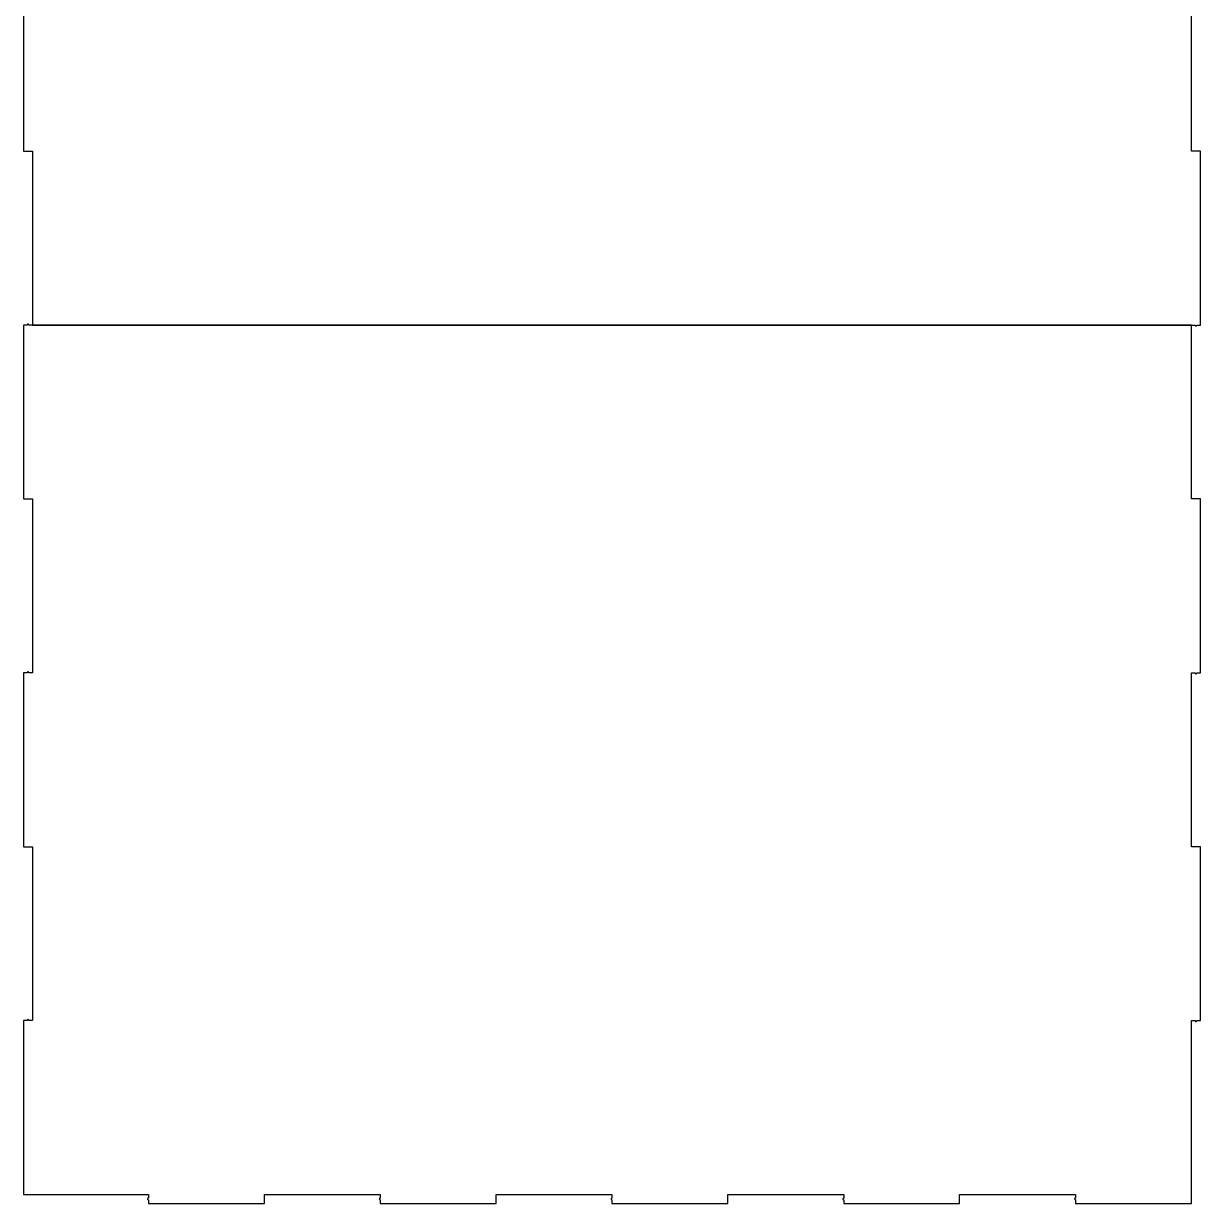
# Model space of a CAD drawing. Header units: metres. Extents: x -5 to 600, y -3 to 4175.
# Drawn here: x -3.1 to 403.1, y -3.1 to 404 of the extents above; entities that cross this region are included whole.
import ezdxf

# ---------------------------------------------------------------- set-up
doc = ezdxf.new("R2010")
doc.units = ezdxf.units.M

msp = doc.modelspace()

# ---------------------------------------------------------------- linework, layer by layer
for p, q in [((-3.09999, 420), (-3.09999, 360)), ((400, 360), (400, 420)), ((-3.09999, 360), (0, 360)), ((0, 360), (0, 300)), ((403.1, 360), (400, 360)), ((403.1, 300), (403.1, 360)), ((-1.85999, 300), (-3.09999, 300)), ((-3.09999, 300), (-3.09999, 240)), ((-1.85829, 300.032), (-1.85999, 300)), ((-1.85321, 300.064), (-1.85829, 300.032)), ((-1.84482, 300.096), (-1.85321, 300.064)), ((-1.83319, 300.126), (-1.84482, 300.096)), ((-1.81847, 300.155), (-1.83319, 300.126)), ((-1.80078, 300.182), (-1.81847, 300.155)), ((-1.78036, 300.207), (-1.80078, 300.182)), ((-1.75742, 300.23), (-1.78036, 300.207)), ((-1.73221, 300.251), (-1.75742, 300.23)), ((-1.70499, 300.268), (-1.73221, 300.251)), ((-1.67609, 300.283), (-1.70499, 300.268)), ((-1.64578, 300.295), (-1.67609, 300.283)), ((-1.61444, 300.303), (-1.64578, 300.295)), ((-1.5824, 300.308), (-1.61444, 300.303)), ((-1.54999, 300.31), (-1.5824, 300.308)), ((-1.51759, 300.308), (-1.54999, 300.31)), ((-1.48553, 300.303), (-1.51759, 300.308)), ((-1.45419, 300.295), (-1.48553, 300.303)), ((-1.4239, 300.283), (-1.45419, 300.295)), ((-1.39499, 300.268), (-1.4239, 300.283)), ((-1.36778, 300.251), (-1.39499, 300.268)), ((-1.34256, 300.23), (-1.36778, 300.251)), ((-1.31961, 300.207), (-1.34256, 300.23)), ((-1.29919, 300.182), (-1.31961, 300.207)), ((-1.28152, 300.155), (-1.29919, 300.182)), ((-1.2668, 300.126), (-1.28152, 300.155)), ((-1.25516, 300.096), (-1.2668, 300.126)), ((-1.24677, 300.064), (-1.25516, 300.096)), ((-1.24168, 300.032), (-1.24677, 300.064)), ((-1.23999, 300), (-1.24168, 300.032)), ((400, 300), (-1.23999, 300)), ((0, 300), (401.24, 300)), ((400, 240), (400, 300)), ((401.24, 300), (401.242, 299.968)), ((401.242, 299.968), (401.247, 299.936)), ((401.247, 299.936), (401.255, 299.904)), ((401.255, 299.904), (401.267, 299.874)), ((401.267, 299.874), (401.282, 299.845)), ((401.282, 299.845), (401.299, 299.818)), ((401.299, 299.818), (401.32, 299.793)), ((401.32, 299.793), (401.343, 299.77)), ((401.343, 299.77), (401.368, 299.749)), ((401.368, 299.749), (401.395, 299.732)), ((401.395, 299.732), (401.424, 299.717)), ((401.424, 299.717), (401.454, 299.705)), ((401.454, 299.705), (401.486, 299.697)), ((401.486, 299.697), (401.518, 299.692)), ((401.518, 299.692), (401.55, 299.69)), ((401.55, 299.69), (401.582, 299.692)), ((401.582, 299.692), (401.614, 299.697)), ((401.614, 299.697), (401.646, 299.705)), ((401.646, 299.705), (401.676, 299.717)), ((401.676, 299.717), (401.705, 299.732)), ((401.705, 299.732), (401.732, 299.749)), ((401.732, 299.749), (401.757, 299.77)), ((401.757, 299.77), (401.78, 299.793)), ((401.78, 299.793), (401.801, 299.818)), ((401.801, 299.818), (401.818, 299.845)), ((401.818, 299.845), (401.833, 299.874)), ((401.833, 299.874), (401.845, 299.904)), ((401.845, 299.904), (401.853, 299.936)), ((401.853, 299.936), (401.858, 299.968)), ((401.858, 299.968), (401.86, 300)), ((401.86, 300), (403.1, 300)), ((-3.09999, 240), (0, 240)), ((0, 240), (0, 180)), ((403.1, 240), (400, 240)), ((403.1, 180), (403.1, 240)), ((-1.85999, 180), (-3.09999, 180)), ((-3.09999, 180), (-3.09999, 120)), ((-1.85829, 180.032), (-1.85999, 180)), ((-1.85321, 180.064), (-1.85829, 180.032)), ((-1.84482, 180.096), (-1.85321, 180.064)), ((-1.83319, 180.126), (-1.84482, 180.096)), ((-1.81847, 180.155), (-1.83319, 180.126)), ((-1.80078, 180.182), (-1.81847, 180.155)), ((-1.78036, 180.207), (-1.80078, 180.182)), ((-1.75742, 180.23), (-1.78036, 180.207)), ((-1.73221, 180.251), (-1.75742, 180.23)), ((-1.70499, 180.268), (-1.73221, 180.251)), ((-1.67609, 180.283), (-1.70499, 180.268)), ((-1.64578, 180.295), (-1.67609, 180.283)), ((-1.61444, 180.303), (-1.64578, 180.295)), ((-1.5824, 180.308), (-1.61444, 180.303)), ((-1.54999, 180.31), (-1.5824, 180.308)), ((-1.51759, 180.308), (-1.54999, 180.31)), ((-1.48553, 180.303), (-1.51759, 180.308)), ((-1.45419, 180.295), (-1.48553, 180.303)), ((-1.4239, 180.283), (-1.45419, 180.295)), ((-1.39499, 180.268), (-1.4239, 180.283)), ((-1.36778, 180.251), (-1.39499, 180.268)), ((-1.34256, 180.23), (-1.36778, 180.251)), ((-1.31961, 180.207), (-1.34256, 180.23)), ((-1.29919, 180.182), (-1.31961, 180.207)), ((-1.28152, 180.155), (-1.29919, 180.182)), ((-1.2668, 180.126), (-1.28152, 180.155)), ((-1.25516, 180.096), (-1.2668, 180.126)), ((-1.24677, 180.064), (-1.25516, 180.096)), ((-1.24168, 180.032), (-1.24677, 180.064)), ((-1.23999, 180), (-1.24168, 180.032)), ((0, 180), (-1.23999, 180)), ((400, 120), (400, 180)), ((400, 180), (401.24, 180)), ((401.24, 180), (401.242, 179.968)), ((401.242, 179.968), (401.247, 179.936)), ((401.247, 179.936), (401.255, 179.904)), ((401.255, 179.904), (401.267, 179.874)), ((401.267, 179.874), (401.282, 179.845)), ((401.282, 179.845), (401.299, 179.818)), ((401.299, 179.818), (401.32, 179.793)), ((401.32, 179.793), (401.343, 179.77)), ((401.343, 179.77), (401.368, 179.749)), ((401.368, 179.749), (401.395, 179.732)), ((401.395, 179.732), (401.424, 179.717)), ((401.424, 179.717), (401.454, 179.705)), ((401.454, 179.705), (401.486, 179.697)), ((401.486, 179.697), (401.518, 179.692)), ((401.518, 179.692), (401.55, 179.69)), ((401.55, 179.69), (401.582, 179.692)), ((401.582, 179.692), (401.614, 179.697)), ((401.614, 179.697), (401.646, 179.705)), ((401.646, 179.705), (401.676, 179.717)), ((401.676, 179.717), (401.705, 179.732)), ((401.705, 179.732), (401.732, 179.749)), ((401.732, 179.749), (401.757, 179.77)), ((401.757, 179.77), (401.78, 179.793)), ((401.78, 179.793), (401.801, 179.818)), ((401.801, 179.818), (401.818, 179.845)), ((401.818, 179.845), (401.833, 179.874)), ((401.833, 179.874), (401.845, 179.904)), ((401.845, 179.904), (401.853, 179.936)), ((401.853, 179.936), (401.858, 179.968)), ((401.858, 179.968), (401.86, 180)), ((401.86, 180), (403.1, 180)), ((-3.09999, 120), (0, 120)), ((0, 120), (0, 60)), ((403.1, 120), (400, 120)), ((403.1, 60), (403.1, 120)), ((-1.85999, 60), (-3.09999, 60)), ((-3.09999, 60), (-3.09999, 0)), ((-1.85829, 60.0324), (-1.85999, 60)), ((-1.85321, 60.0645), (-1.85829, 60.0324)), ((-1.84482, 60.0958), (-1.85321, 60.0645)), ((-1.83319, 60.1261), (-1.84482, 60.0958)), ((-1.81847, 60.155), (-1.83319, 60.1261)), ((-1.80078, 60.1822), (-1.81847, 60.155)), ((-1.78036, 60.2074), (-1.80078, 60.1822)), ((-1.75742, 60.2304), (-1.78036, 60.2074)), ((-1.73221, 60.2508), (-1.75742, 60.2304)), ((-1.70499, 60.2685), (-1.73221, 60.2508)), ((-1.67609, 60.2832), (-1.70499, 60.2685)), ((-1.64578, 60.2948), (-1.67609, 60.2832)), ((-1.61444, 60.3032), (-1.64578, 60.2948)), ((-1.5824, 60.3083), (-1.61444, 60.3032)), ((-1.54999, 60.31), (-1.5824, 60.3083)), ((-1.51759, 60.3083), (-1.54999, 60.31)), ((-1.48553, 60.3032), (-1.51759, 60.3083)), ((-1.45419, 60.2948), (-1.48553, 60.3032)), ((-1.4239, 60.2832), (-1.45419, 60.2948)), ((-1.39499, 60.2685), (-1.4239, 60.2832)), ((-1.36778, 60.2508), (-1.39499, 60.2685)), ((-1.34256, 60.2304), (-1.36778, 60.2508)), ((-1.31961, 60.2074), (-1.34256, 60.2304)), ((-1.29919, 60.1822), (-1.31961, 60.2074)), ((-1.28152, 60.155), (-1.29919, 60.1822)), ((-1.2668, 60.1261), (-1.28152, 60.155)), ((-1.25516, 60.0958), (-1.2668, 60.1261)), ((-1.24677, 60.0645), (-1.25516, 60.0958)), ((-1.24168, 60.0324), (-1.24677, 60.0645)), ((-1.23999, 60), (-1.24168, 60.0324)), ((0, 60), (-1.23999, 60)), ((400, -3.09999), (400, 60)), ((400, 60), (401.24, 60)), ((401.24, 60), (401.242, 59.9676)), ((401.242, 59.9676), (401.247, 59.9355)), ((401.247, 59.9355), (401.255, 59.9042)), ((401.255, 59.9042), (401.267, 59.8739)), ((401.267, 59.8739), (401.282, 59.845)), ((401.282, 59.845), (401.299, 59.8178)), ((401.299, 59.8178), (401.32, 59.7926)), ((401.32, 59.7926), (401.343, 59.7696)), ((401.343, 59.7696), (401.368, 59.7492)), ((401.368, 59.7492), (401.395, 59.7315)), ((401.395, 59.7315), (401.424, 59.7168)), ((401.424, 59.7168), (401.454, 59.7052)), ((401.454, 59.7052), (401.486, 59.6968)), ((401.486, 59.6968), (401.518, 59.6917)), ((401.518, 59.6917), (401.55, 59.69)), ((401.55, 59.69), (401.582, 59.6917)), ((401.582, 59.6917), (401.614, 59.6968)), ((401.614, 59.6968), (401.646, 59.7052)), ((401.646, 59.7052), (401.676, 59.7168)), ((401.676, 59.7168), (401.705, 59.7315)), ((401.705, 59.7315), (401.732, 59.7492)), ((401.732, 59.7492), (401.757, 59.7696)), ((401.757, 59.7696), (401.78, 59.7926)), ((401.78, 59.7926), (401.801, 59.8178)), ((401.801, 59.8178), (401.818, 59.845)), ((401.818, 59.845), (401.833, 59.8739)), ((401.833, 59.8739), (401.845, 59.9042)), ((401.845, 59.9042), (401.853, 59.9355)), ((401.853, 59.9355), (401.858, 59.9676)), ((401.858, 59.9676), (401.86, 60)), ((401.86, 60), (403.1, 60)), ((-3.09999, 0), (40, 0)), ((40, 0), (40, -1.23999)), ((80, 0), (120, 0)), ((80, -3.09999), (80, 0)), ((120, 0), (120, -1.23999)), ((160, -3.09999), (160, 0)), ((160, 0), (200, 0)), ((200, 0), (200, -1.23999)), ((240, -3.09999), (240, 0)), ((240, 0), (280, 0)), ((280, 0), (280, -1.23999)), ((320, -3.09999), (320, 0)), ((320, 0), (360, 0)), ((360, 0), (360, -1.23999)), ((39.6917, -1.51759), (39.69, -1.54999)), ((39.69, -1.54999), (39.6917, -1.5824)), ((39.6968, -1.48553), (39.6917, -1.51759)), ((39.6917, -1.5824), (39.6968, -1.61444)), ((39.7052, -1.45419), (39.6968, -1.48553)), ((39.6968, -1.61444), (39.7052, -1.64578)), ((39.7168, -1.4239), (39.7052, -1.45419)), ((39.7052, -1.64578), (39.7168, -1.67609)), ((39.7315, -1.39499), (39.7168, -1.4239)), ((39.7168, -1.67609), (39.7315, -1.70499)), ((39.7492, -1.36778), (39.7315, -1.39499)), ((39.7315, -1.70499), (39.7492, -1.73221)), ((39.7696, -1.34256), (39.7492, -1.36778)), ((39.7492, -1.73221), (39.7696, -1.75742)), ((39.7926, -1.31961), (39.7696, -1.34256)), ((39.7696, -1.75742), (39.7926, -1.78036)), ((39.8178, -1.29919), (39.7926, -1.31961)), ((39.7926, -1.78036), (39.8178, -1.80078)), ((39.845, -1.28152), (39.8178, -1.29919)), ((39.8178, -1.80078), (39.845, -1.81847)), ((39.8739, -1.2668), (39.845, -1.28152)), ((39.845, -1.81847), (39.8739, -1.83319)), ((39.9042, -1.25516), (39.8739, -1.2668)), ((39.8739, -1.83319), (39.9042, -1.84482)), ((39.9355, -1.24677), (39.9042, -1.25516)), ((39.9042, -1.84482), (39.9355, -1.85321)), ((39.9676, -1.24168), (39.9355, -1.24677)), ((39.9355, -1.85321), (39.9676, -1.85829)), ((40, -1.23999), (39.9676, -1.24168)), ((39.9676, -1.85829), (40, -1.85999)), ((40, -1.85999), (40, -3.09999)), ((40, -3.09999), (80, -3.09999)), ((119.692, -1.51759), (119.69, -1.54999)), ((119.69, -1.54999), (119.692, -1.5824)), ((119.697, -1.48553), (119.692, -1.51759)), ((119.692, -1.5824), (119.697, -1.61444)), ((119.705, -1.45419), (119.697, -1.48553)), ((119.697, -1.61444), (119.705, -1.64578)), ((119.717, -1.4239), (119.705, -1.45419)), ((119.705, -1.64578), (119.717, -1.67609)), ((119.732, -1.39499), (119.717, -1.4239)), ((119.717, -1.67609), (119.732, -1.70499)), ((119.749, -1.36778), (119.732, -1.39499)), ((119.732, -1.70499), (119.749, -1.73221)), ((119.77, -1.34256), (119.749, -1.36778)), ((119.749, -1.73221), (119.77, -1.75742)), ((119.793, -1.31961), (119.77, -1.34256)), ((119.77, -1.75742), (119.793, -1.78036)), ((119.818, -1.29919), (119.793, -1.31961)), ((119.793, -1.78036), (119.818, -1.80078)), ((119.845, -1.28152), (119.818, -1.29919)), ((119.818, -1.80078), (119.845, -1.81847)), ((119.874, -1.2668), (119.845, -1.28152)), ((119.845, -1.81847), (119.874, -1.83319)), ((119.904, -1.25516), (119.874, -1.2668)), ((119.874, -1.83319), (119.904, -1.84482)), ((119.936, -1.24677), (119.904, -1.25516)), ((119.904, -1.84482), (119.936, -1.85321)), ((119.968, -1.24168), (119.936, -1.24677)), ((119.936, -1.85321), (119.968, -1.85829)), ((120, -1.23999), (119.968, -1.24168)), ((119.968, -1.85829), (120, -1.85999)), ((120, -1.85999), (120, -3.09999)), ((120, -3.09999), (160, -3.09999)), ((199.692, -1.51759), (199.69, -1.54999)), ((199.69, -1.54999), (199.692, -1.5824)), ((199.697, -1.48553), (199.692, -1.51759)), ((199.692, -1.5824), (199.697, -1.61444)), ((199.705, -1.45419), (199.697, -1.48553)), ((199.697, -1.61444), (199.705, -1.64578)), ((199.717, -1.4239), (199.705, -1.45419)), ((199.705, -1.64578), (199.717, -1.67609)), ((199.732, -1.39499), (199.717, -1.4239)), ((199.717, -1.67609), (199.732, -1.70499)), ((199.749, -1.36778), (199.732, -1.39499)), ((199.732, -1.70499), (199.749, -1.73221)), ((199.77, -1.34256), (199.749, -1.36778)), ((199.749, -1.73221), (199.77, -1.75742)), ((199.793, -1.31961), (199.77, -1.34256)), ((199.77, -1.75742), (199.793, -1.78036)), ((199.818, -1.29919), (199.793, -1.31961)), ((199.793, -1.78036), (199.818, -1.80078)), ((199.845, -1.28152), (199.818, -1.29919)), ((199.818, -1.80078), (199.845, -1.81847)), ((199.874, -1.2668), (199.845, -1.28152)), ((199.845, -1.81847), (199.874, -1.83319)), ((199.904, -1.25516), (199.874, -1.2668)), ((199.874, -1.83319), (199.904, -1.84482)), ((199.936, -1.24677), (199.904, -1.25516)), ((199.904, -1.84482), (199.936, -1.85321)), ((199.968, -1.24168), (199.936, -1.24677)), ((199.936, -1.85321), (199.968, -1.85829)), ((200, -1.23999), (199.968, -1.24168)), ((199.968, -1.85829), (200, -1.85999)), ((200, -1.85999), (200, -3.09999)), ((200, -3.09999), (240, -3.09999)), ((279.692, -1.51759), (279.69, -1.54999)), ((279.69, -1.54999), (279.692, -1.5824)), ((279.697, -1.48553), (279.692, -1.51759)), ((279.692, -1.5824), (279.697, -1.61444)), ((279.705, -1.45419), (279.697, -1.48553)), ((279.697, -1.61444), (279.705, -1.64578)), ((279.717, -1.4239), (279.705, -1.45419)), ((279.705, -1.64578), (279.717, -1.67609)), ((279.732, -1.39499), (279.717, -1.4239)), ((279.717, -1.67609), (279.732, -1.70499)), ((279.749, -1.36778), (279.732, -1.39499)), ((279.732, -1.70499), (279.749, -1.73221)), ((279.77, -1.34256), (279.749, -1.36778)), ((279.749, -1.73221), (279.77, -1.75742)), ((279.793, -1.31961), (279.77, -1.34256)), ((279.77, -1.75742), (279.793, -1.78036)), ((279.818, -1.29919), (279.793, -1.31961)), ((279.793, -1.78036), (279.818, -1.80078)), ((279.845, -1.28152), (279.818, -1.29919)), ((279.818, -1.80078), (279.845, -1.81847)), ((279.874, -1.2668), (279.845, -1.28152)), ((279.845, -1.81847), (279.874, -1.83319)), ((279.904, -1.25516), (279.874, -1.2668)), ((279.874, -1.83319), (279.904, -1.84482)), ((279.936, -1.24677), (279.904, -1.25516)), ((279.904, -1.84482), (279.936, -1.85321)), ((279.968, -1.24168), (279.936, -1.24677)), ((279.936, -1.85321), (279.968, -1.85829)), ((280, -1.23999), (279.968, -1.24168)), ((279.968, -1.85829), (280, -1.85999)), ((280, -1.85999), (280, -3.09999)), ((280, -3.09999), (320, -3.09999)), ((359.692, -1.51759), (359.69, -1.54999)), ((359.69, -1.54999), (359.692, -1.5824)), ((359.697, -1.48553), (359.692, -1.51759)), ((359.692, -1.5824), (359.697, -1.61444)), ((359.705, -1.45419), (359.697, -1.48553)), ((359.697, -1.61444), (359.705, -1.64578)), ((359.717, -1.4239), (359.705, -1.45419)), ((359.705, -1.64578), (359.717, -1.67609)), ((359.732, -1.39499), (359.717, -1.4239)), ((359.717, -1.67609), (359.732, -1.70499)), ((359.749, -1.36778), (359.732, -1.39499)), ((359.732, -1.70499), (359.749, -1.73221)), ((359.77, -1.34256), (359.749, -1.36778)), ((359.749, -1.73221), (359.77, -1.75742)), ((359.793, -1.31961), (359.77, -1.34256)), ((359.77, -1.75742), (359.793, -1.78036)), ((359.818, -1.29919), (359.793, -1.31961)), ((359.793, -1.78036), (359.818, -1.80078)), ((359.845, -1.28152), (359.818, -1.29919)), ((359.818, -1.80078), (359.845, -1.81847)), ((359.874, -1.2668), (359.845, -1.28152)), ((359.845, -1.81847), (359.874, -1.83319)), ((359.904, -1.25516), (359.874, -1.2668)), ((359.874, -1.83319), (359.904, -1.84482)), ((359.936, -1.24677), (359.904, -1.25516)), ((359.904, -1.84482), (359.936, -1.85321)), ((359.968, -1.24168), (359.936, -1.24677)), ((359.936, -1.85321), (359.968, -1.85829)), ((360, -1.23999), (359.968, -1.24168)), ((359.968, -1.85829), (360, -1.85999)), ((360, -1.85999), (360, -3.09999)), ((360, -3.09999), (400, -3.09999))]:
    msp.add_line(p, q)

doc.saveas('drawing.dxf')
